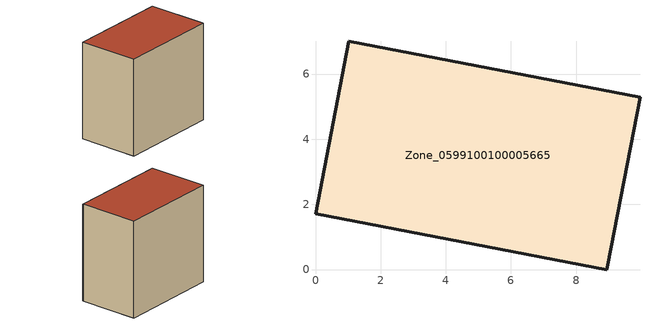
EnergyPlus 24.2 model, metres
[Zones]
Zone_0599100100005665
 floor ground (C_G): 0,1.71 1.02,7 9.96,5.29 8.97,0.15 8.94,0 z0
 wall outside (C_F): 1.02,7 0,1.71 8.94,0 8.97,0.15 9.96,5.29 1.02,7 z0:8.7
 roof outside (C_R): 8.94,0 8.97,0.15 9.96,5.29 1.02,7 0,1.71 z8.7
[BUILDING]
Pand.0599100100005665: North Axis=0; Terrain=City; Loads Convergence Tolerance Value=0.04; Temperature Convergence Tolerance Value=0.4; Solar Distribution=FullExterior; Maximum Number of Warmup Days=25; Minimum Number of Warmup Days=1
[Site:Location]
Rotterdam.The.Hague.AP_ZH_NLD Design_Conditions: Latitude=51.96; Longitude=4.45; Time Zone=1; Elevation=-4.5
[SITE:GROUNDTEMPERATURE:BUILDINGSURFACE]
18, 18, 18, 18, 18, 18, 18, 18, 18, 18, 18, 18
[MATERIAL] Thermal Absorptance=0.9; Solar Absorptance=0.7; Visible Absorptance=0.7
Name | Roughness | Thickness | Conductivity | Density | Specific Heat
G.TI.2006-2014 | MediumSmooth | 0.15 | 0.06 | 540 | 1210
F.TI.2006-2014 | Rough | 0.3 | 0.12 | 1920 | 840
R.TI.2006-2014 | MediumRough | 0.2 | 0.08 | 1500 | 1000
[CONSTRUCTION]
C_G: G.TI.2006-2014
C_F: F.TI.2006-2014
C_R: R.TI.2006-2014
[ZONE]
Zone_0599100100005665: Type=1; Multiplier=1; Ceiling Height=Autocalculate; Volume=Autocalculate; Floor Area=autocalculate; Part of Total Floor Area=Yes
[ZONEINFILTRATION:DESIGNFLOWRATE]
Infil_Zone_0599100100005665: Zone or ZoneList or Space or SpaceList=Zone_0599100100005665; Schedule=AlwaysOn; Design Flow Rate Calculation Method=Flow/Area; Flow Rate per Floor Area=0.0015; Constant Term Coefficient=1; Temperature Term Coefficient=0; Velocity Term Coefficient=0; Velocity Squared Term Coefficient=0
[HVACTEMPLATE:ZONE:IDEALLOADSAIRSYSTEM]
Zone_0599100100005665: Maximum Heating Supply Air Temperature=50; Minimum Cooling Supply Air Temperature=13; Maximum Heating Supply Air Humidity Ratio=0.0156; Minimum Cooling Supply Air Humidity Ratio=0.0077; Heating Limit=NoLimit; Cooling Limit=NoLimit; Dehumidification Control Type=ConstantSensibleHeatRatio; Cooling Sensible Heat Ratio=0.7; Dehumidification Setpoint=60; Humidification Control Type=None; Humidification Setpoint=30; Outdoor Air Method=None; Outdoor Air Flow Rate per Person=0.00944; Outdoor Air Flow Rate per Zone Floor Area=0; Outdoor Air Flow Rate per Zone=0; Demand Controlled Ventilation Type=None; Outdoor Air Economizer Type=NoEconomizer; Heat Recovery Type=None; Sensible Heat Recovery Effectiveness=0.7; Latent Heat Recovery Effectiveness=0.65
[ZONECONTROL:THERMOSTAT]
ThermostatControl_Zone_0599100100005665: Zone or ZoneList=Zone_0599100100005665; Control Type Schedule=DualSetpointControlType; Control 1=Thermostat_Zone_0599100100005665; Temperature Difference Between Cutout And Setpoint=0
[THERMOSTATSETPOINT:DUALSETPOINT]
Thermostat_Zone_0599100100005665: Heating Setpoint Temperature Schedule=HeatingSetpoint_Zone_0599100100005665; Cooling Setpoint Temperature Schedule=CoolingSetpoint_Zone_0599100100005665
[SCHEDULE:COMPACT]
HeatingSetpoint_Zone_0599100100005665: Through: 12/31, For: AllDays, Until: 24:00, 21
CoolingSetpoint_Zone_0599100100005665: Through: 12/31, For: AllDays, Until: 24:00, 24
DualSetpointControlType: Through: 12/31, For: AllDays, Until: 24:00, 4
AlwaysOn: Through: 12/31, For: AllDays, Until: 24:00, 1
